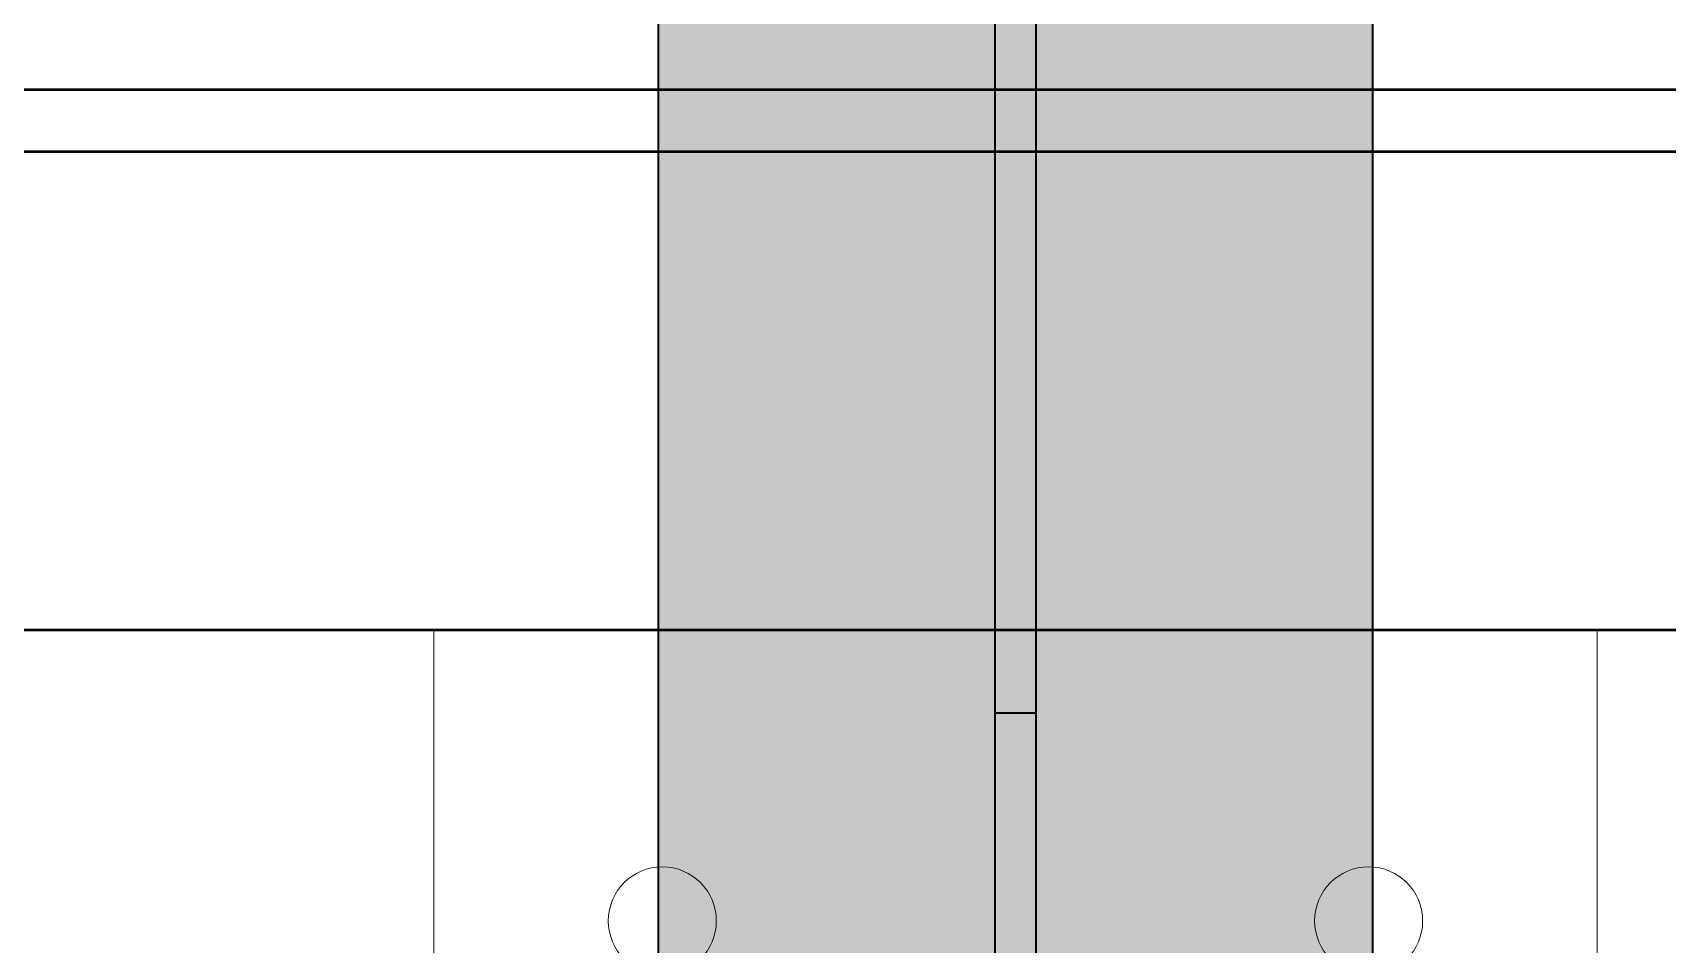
# Model space of a CAD drawing. Header units: metres. Extents: x 4 to 45, y -1 to 1222.
# Drawn here: x 41.6587 to 42.0521, y 1212.313 to 1212.5324 of the extents above; entities that cross this region are included whole.
import ezdxf

# ---------------------------------------------------------------- set-up
doc = ezdxf.new("R2010")
doc.units = ezdxf.units.M
for name, color, linetype, lineweight in [('A-GENM', 7, 'Continuous', 35), ('A-WALL', 7, 'Continuous', 50), ('S-FSTN', 7, 'Continuous', 18)]:
    doc.layers.add(name, color=color, linetype=linetype, lineweight=lineweight)

# ---------------------------------------------------------------- blocks, each defined once
blk = doc.blocks.new('North_Wall - North_Wall-6845343-DRG-2873221 - NORTHERN SCREEN POST - PLAN')
at = {"layer": 'A-WALL'}
for p, q in [((200.8685, 1234.72408), (233.84215, 1237.6089)), ((233.84218, 1237.60882), (200.86851, 1234.72399)), ((233.84602, 1237.59418), (200.86981, 1234.70914)), ((233.87566, 1237.48127), (200.87984, 1234.59451)), ((233.87566, 1237.48125), (200.87984, 1234.59449))]:
    blk.add_line(p, q, dxfattribs=at)
blk = doc.blocks.new('BR08_GEN_POST_0 - 360UB_BASE-TRANS-9262350-DRG-2873221 - NORTHERN SCREEN POST - PLAN')
at = {"layer": 'A-GENM', "true_color": 0xc0c0c0}
blk.add_hatch(color=9, dxfattribs=at).paths.add_polyline_path([(0.086, 0), (0.086, 0.5239), (-0.086, 0.5239), (-0.086, 0), (-0.075, 0), (-0.07455, 0.0082), (-0.07321, 0.01631), (-0.07098, 0.02422), (-0.06791, 0.03183), (-0.06402, 0.03907), (-0.05936, 0.04584), (-0.05399, 0.05206), (-0.04798, 0.05765), (-0.04138, 0.06255), (-0.03429, 0.0667), (-0.02679, 0.07005), (-0.01897, 0.07256), (-0.01092, 0.0742), (-0.00274, 0.07495), (0, 0.07455), (0, 0), (0.075, 0)])
at = {"layer": 'A-GENM'}
for p, q in [((-0.005, 0.59375), (-0.005, 0.25995)), ((0.005, 0.25995), (0.005, 0.59375)), ((-0.086, 0.5432), (-0.086, 0.0199)), ((0.086, 0.0199), (0.086, 0.5432)), ((-0.086, 0.5239), (-0.086, 0)), ((0.086, 0), (0.086, 0.5239)), ((-0.005, 0.25995), (-0.005, 0.07483)), ((0.005, 0.25995), (-0.005, 0.25995)), ((0.005, 0.03412), (0.005, 0.25995))]:
    blk.add_line(p, q, dxfattribs=at)
blk = doc.blocks.new('Barrier Post Column Base Plate-4 Hole - 25mm-8766308-DRG-2873221 - NORTHERN SCREEN POST - PLAN')
at = {"layer": 'S-FSTN'}
for p, q in [((0.14, 0.14), (-0.14, 0.14)), ((-0.14, 0.14), (-0.14, 0.075)), ((-0.14, 0.075), (-0.14, 0.14)), ((-0.14, 0.14), (0.14, 0.14)), ((0.14, -0.14), (0.14, 0.14)), ((0.14, 0.14), (0.14, -0.14)), ((-0.14, -0.075), (-0.14, -0.14)), ((-0.14, -0.14), (-0.14, -0.075)), ((-0.14, -0.14), (0.14, -0.14)), ((0.14, -0.14), (-0.14, -0.14))]:
    blk.add_line(p, q, dxfattribs=at)
for centre, start, end in [((-0.07, 0.085), 0, 180), ((-0.07, 0.085), 0, 180), ((0.07, 0.085), 0, 180), ((0.07, 0.085), 0, 180), ((-0.07, 0.085), 180, 360), ((-0.07, 0.085), 180, 360), ((0.07, 0.085), 180, 360), ((0.07, 0.085), 180, 360), ((-0.07, -0.085), 360, 180), ((-0.07, -0.085), 360, 180), ((0.07, -0.085), 360, 180), ((0.07, -0.085), 360, 180), ((-0.07, -0.085), 180, 360), ((-0.07, -0.085), 180, 360), ((0.07, -0.085), 180, 360), ((0.07, -0.085), 180, 360)]:
    blk.add_arc(centre, 0.013, start, end, dxfattribs=at)

msp = doc.modelspace()

# ---------------------------------------------------------------- block references
at = {"layer": 'A-GENM'}
msp.add_blockref('BR08_GEN_POST_0 - 360UB_BASE-TRANS-9262350-DRG-2873221 - NORTHERN SCREEN POST - PLAN', (41.89523, 1212.10867), dxfattribs=at)
at = {"layer": 'A-WALL', "rotation": 355.0000000000001}
msp.add_blockref('North_Wall - North_Wall-6845343-DRG-2873221 - NORTHERN SCREEN POST - PLAN', (-297.26529, 0), dxfattribs=at)
at = {"layer": 'S-FSTN', "rotation": 89.99999989493931}
msp.add_blockref('Barrier Post Column Base Plate-4 Hole - 25mm-8766308-DRG-2873221 - NORTHERN SCREEN POST - PLAN', (41.89523, 1212.24867), dxfattribs=at)

doc.saveas('drawing.dxf')
